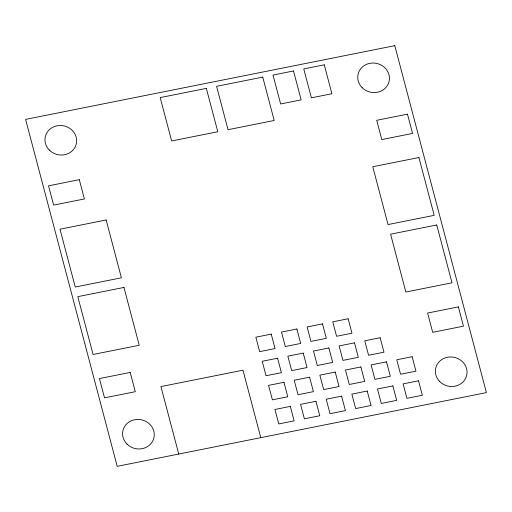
<?xml version="1.0" encoding="UTF-8"?>
<svg xmlns="http://www.w3.org/2000/svg" width="512" height="512" viewBox="0 0 512 512"><rect width="100%" height="100%" fill="white"/><g stroke="black" fill="none" stroke-linecap="round" stroke-linejoin="round"><path stroke-width="0.77" d="M260.787 437.658L242.97 370.202L160.928 386.579L178.739 454.042M394.79 45.67L25.6 119.392L117.21 466.33L486.4 392.608L394.79 45.67M206.342 88.371L160.192 97.587L171.642 140.954L217.792 131.744L206.342 88.371M262.746 77.114L216.595 86.323L228.045 129.696L274.195 120.48L262.746 77.114M293.51 70.97L272.998 75.066L280.634 103.974L301.146 99.878L293.51 70.97M324.275 64.826L303.763 68.922L311.398 97.83L331.91 93.734L324.275 64.826M79.309 179.686L48.544 185.83L53.632 205.101L84.397 198.957L79.309 179.686M407.475 114.157L376.71 120.301L381.798 139.571L412.563 133.427L407.475 114.157M106.144 219.981L59.994 229.197L75.258 287.014L121.408 277.805L106.144 219.981M418.925 157.523L372.774 166.739L388.045 224.563L434.195 215.347L418.925 157.523M123.955 287.437L77.805 296.653L93.075 354.477L139.226 345.261L123.955 287.437M436.742 224.986L390.592 234.195L405.856 292.019L452.006 282.803L436.742 224.986M271.232 334.118L255.846 337.19L259.667 351.648L275.046 348.576L271.232 334.118M296.87 329.005L281.485 332.07L285.306 346.528L300.685 343.456L296.87 329.005M322.509 323.885L307.123 326.957L310.944 341.408L326.323 338.336L322.509 323.885M348.147 318.765L332.762 321.837L336.576 336.288L351.962 333.216L348.147 318.765M130.202 372.429L99.437 378.573L104.525 397.843L135.29 391.699L130.202 372.429M458.368 306.899L427.603 313.043L432.691 332.314L463.456 326.17L458.368 306.899M277.594 358.214L262.208 361.286L266.029 375.744L281.408 372.672L277.594 358.214M303.232 353.094L287.846 356.166L291.667 370.624L307.046 367.552L303.232 353.094M328.87 347.974L313.485 351.046L317.306 365.504L332.685 362.432L328.87 347.974M354.509 342.854L339.123 345.926L342.944 360.384L358.323 357.312L354.509 342.854M380.147 337.734L364.762 340.806L368.576 355.264L383.962 352.192L380.147 337.734M283.955 382.304L268.57 385.376L272.39 399.834L287.77 396.762L283.955 382.304M309.594 377.19L294.208 380.256L298.029 394.714L313.408 391.642L309.594 377.19M335.232 372.07L319.846 375.142L323.667 389.594L339.046 386.522L335.232 372.07M360.87 366.95L345.485 370.022L349.306 384.474L364.685 381.402L360.87 366.95M386.509 361.83L371.123 364.902L374.944 379.354L390.323 376.288L386.509 361.83M412.147 356.71L396.762 359.782L400.576 374.24L415.962 371.168L412.147 356.71M290.317 406.4L274.931 409.472L278.752 423.93L294.131 420.858L290.317 406.4M315.955 401.28L300.57 404.352L304.39 418.81L319.77 415.738L315.955 401.28M341.594 396.16L326.208 399.232L330.029 413.69L345.408 410.618L341.594 396.16M367.232 391.04L351.846 394.112L355.667 408.57L371.046 405.498L367.232 391.04M392.87 385.92L377.485 388.992L381.306 403.45L396.685 400.378L392.87 385.92M418.509 380.8L403.123 383.872L406.944 398.33L422.323 395.258L418.509 380.8M49.389 150.15A15.904 14.72 12.9 0 0 76.032 144.832A15.904 14.72 12.9 0 0 56.986 125.805A15.904 14.72 12.9 0 0 49.389 150.15M127.002 444.083A15.904 14.72 12.9 0 0 153.645 438.765A15.904 14.72 12.9 0 0 134.598 419.738A15.904 14.72 12.9 0 0 127.002 444.083M439.789 381.626A15.904 14.72 12.9 0 0 466.432 376.307A15.904 14.72 12.9 0 0 447.386 357.28A15.904 14.72 12.9 0 0 439.789 381.626M362.17 87.693A15.904 14.72 12.9 0 0 388.813 82.374A15.904 14.72 12.9 0 0 369.766 63.347A15.904 14.72 12.9 0 0 362.17 87.693"/></g></svg>
